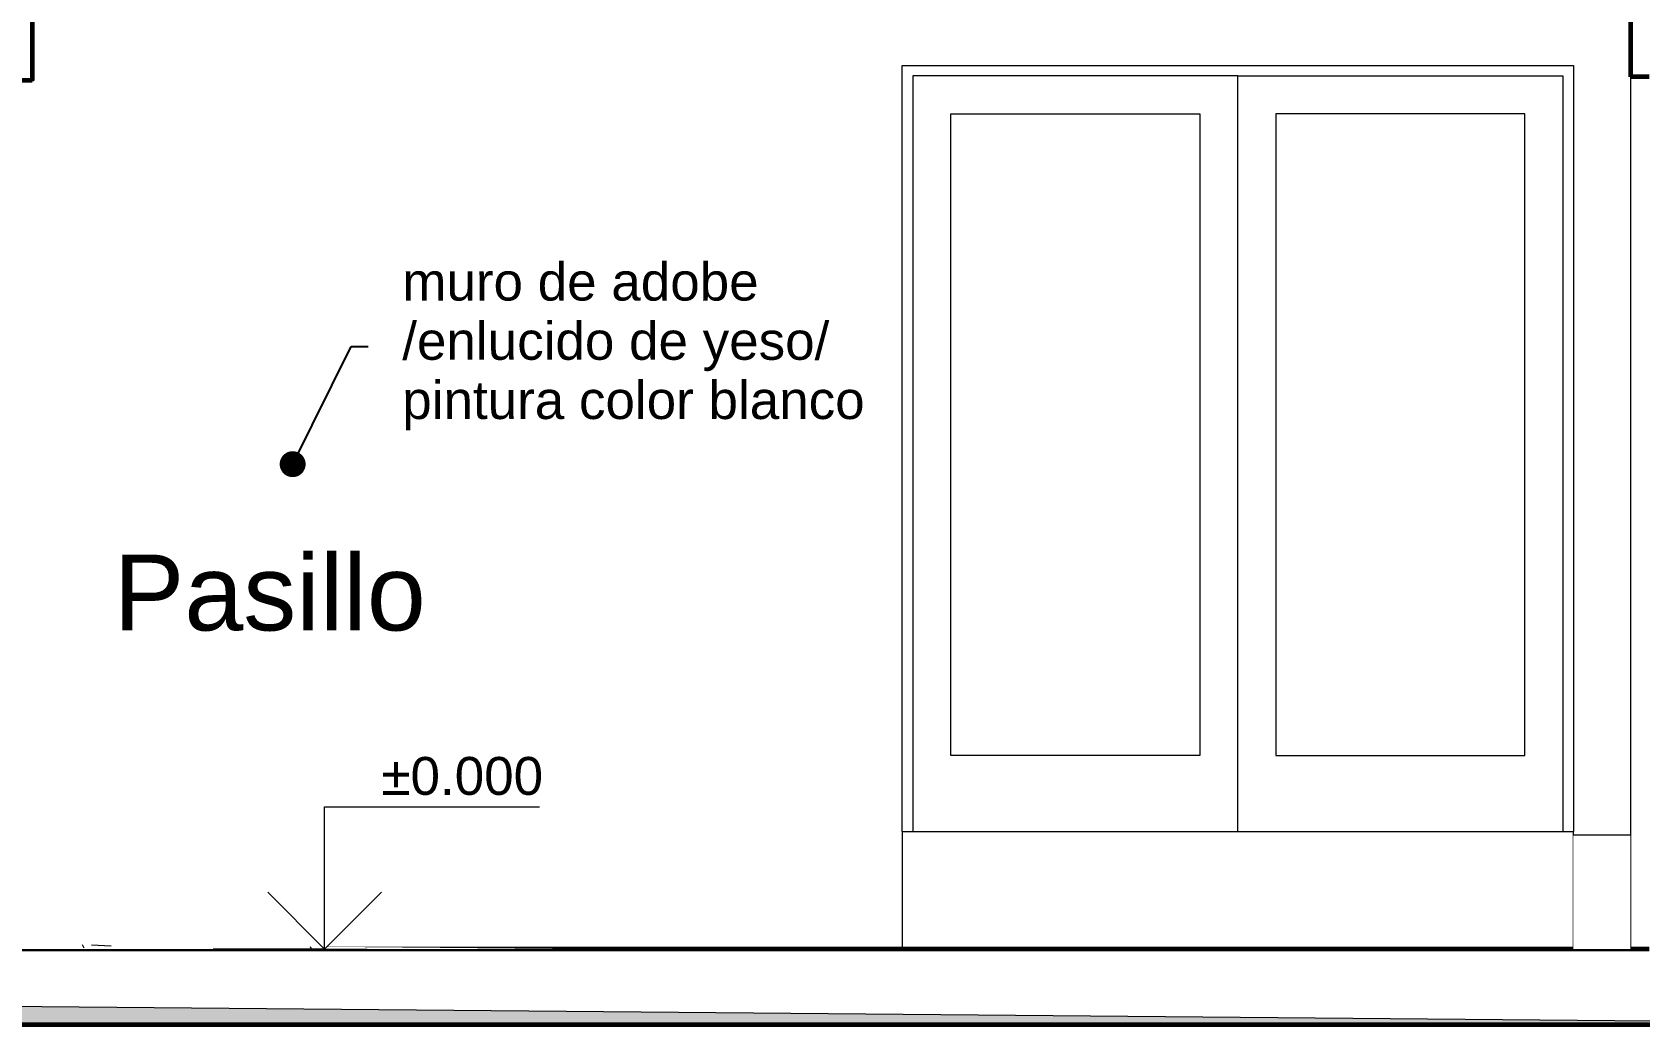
# Model space of a CAD drawing. Header units: metres. Extents: x 48 to 635, y -15 to 39.
# Drawn here: x 427.642 to 431.881, y -14.801 to -12.184 of the extents above; entities that cross this region are included whole.
import ezdxf

# ---------------------------------------------------------------- set-up
doc = ezdxf.new("R2010")
doc.units = ezdxf.units.M
doc.header["$MEASUREMENT"] = 0
doc.linetypes.add('Wipeout_Contour', pattern=[1, 0, -1])
for name, color, linetype in [('Annotation - Label', 7, 'Continuous'), ('Dimensioning - General', 7, 'Continuous'), ('Interior - Furniture', 7, 'Continuous'), ('Interior - Stair & Railing', 7, 'Continuous'), ('Site & Landscape - Terrain', 7, 'Continuous'), ('Structural - Bearing', 7, 'Continuous'), ('TOPO', 7, 'Continuous')]:
    doc.layers.add(name, color=color, linetype=linetype)
doc.styles.add('GENERATED_STYLE_1', font='')
doc.styles.get('GENERATED_STYLE_1').set_extended_font_data('Arial')
doc.dimstyles.new('GENERATED_STYLE__6', dxfattribs={"dimtxt": 0.18, "dimasz": 0.1368, "dimexe": 0.18, "dimexo": 0.0625, "dimgap": 0.09, "dimtad": 0, "dimtih": 1, "dimtoh": 1, "dimdec": 4, "dimzin": 0, "dimdsep": 46, "dimcen": 0.09, "dimadec": 0, "dimazin": 0, "dimtfac": 1, "dimtdec": 4, "dimtmove": 0, "dimatfit": 3, "dimldrblk": 'ARROWHEAD_11', "dimfxl": 1, "dimtolj": 1, "dimtzin": 0, "dimarcsym": 0})

# ---------------------------------------------------------------- blocks, each defined once
blk = doc.blocks.new('ARROWHEAD_11')
at = {"color": 0, "linetype": 'Continuous', "lineweight": 0}
blk.add_line((0, 0), (-1, 0), dxfattribs=at)
at = {"color": 0, "linetype": 'Continuous', "lineweight": 0, "const_width": 0.25, "flags": 128}
blk.add_lwpolyline([(-0.125, 0, 1), (0.125, 0, 1)], format="xyb", close=True, dxfattribs=at)

msp = doc.modelspace()

# ---------------------------------------------------------------- linework, layer by layer
at = {"layer": 'Dimensioning - General', "color": 7, "linetype": 'Continuous', "lineweight": 13}
msp.add_line((428.4132, -14.2263), (428.9801, -14.2263), dxfattribs=at)
at = {"layer": 'Interior - Furniture', "color": 104, "linetype": 'Continuous', "lineweight": 20, "true_color": 0x029e21, "flags": 128}
msp.add_lwpolyline([(431.8562, -12.3013), (431.8562, -12.3263), (431.8562, -14.6013)], dxfattribs=at)

# ---------------------------------------------------------------- texts
at = {"layer": 'Annotation - Label', "color": 5, "linetype": 'Continuous', "lineweight": 25, "insert": (428.6181, -13.0127), "char_height": 0.1, "width": 1.221047, "attachment_point": 4, "line_spacing_factor": 0.937018, "style": 'GENERATED_STYLE_1'}
msp.add_mtext('\\A1;{\\pql;\\fArial|b0|i0|c0|p34;muro de adobe /enlucido de yeso/ pintura color blanco}', dxfattribs=at)
at = {"layer": 'Annotation - Label', "color": 7, "linetype": 'Continuous', "lineweight": 13, "insert": (427.8571, -13.5613), "char_height": 0.2, "attachment_point": 1, "style": 'GENERATED_STYLE_1'}
msp.add_mtext('\\A1;{\\pql;\\fArial|b0|i0|c0|p34;Pasillo}', dxfattribs=at)
at = {"layer": 'Dimensioning - General', "color": 5, "lineweight": 25, "insert": (428.5632, -14.1963), "char_height": 0.1, "attachment_point": 7, "style": 'GENERATED_STYLE_1'}
msp.add_mtext('\\A1;{\\pql;\\fArial|b0|i0|c0|p34;±0.000}', dxfattribs=at)

# ---------------------------------------------------------------- leaders
at = {"layer": 'Annotation - Label', "color": 151, "linetype": 'Continuous', "lineweight": 20, "true_color": 0x80c2ff, "annotation_type": 0, "has_hookline": 1, "hookline_direction": 0, "text_width": 1.2036}
msp.add_leader([(428.3291, -13.3229), (428.4834, -13.0127), (428.5281, -13.0127)], dimstyle='GENERATED_STYLE__6', dxfattribs=at)

# ---------------------------------------------------------------- wipeouts: each hides what was drawn before it
at = {"color": 254, "linetype": 'Wipeout_Contour', "lineweight": 0, "ltscale": 1711.262421}
msp.add_wipeout([(427.6462, -11.8813), (427.6422, -11.8813), (427.6422, -12.3113), (427.6462, -12.3113)], dxfattribs=at).dxf.layer = 'Structural - Bearing'
at = {"color": 254, "linetype": 'Wipeout_Contour', "lineweight": 0, "ltscale": 1720.629541}
msp.add_wipeout([(429.9642, -14.2913), (429.9642, -12.3113), (429.9362, -12.3113), (429.9362, -14.2913)], dxfattribs=at).dxf.layer = 'Structural - Bearing'
at = {"color": 254, "linetype": 'Wipeout_Contour', "lineweight": 0, "ltscale": 1727.594198}
msp.add_wipeout([(431.6782, -12.3113), (431.6782, -14.2913), (431.7062, -14.2913), (431.7062, -12.3113)], dxfattribs=at).dxf.layer = 'Structural - Bearing'
at = {"color": 254, "linetype": 'Wipeout_Contour', "lineweight": 0, "ltscale": 1723.903822}
msp.add_wipeout([(430.8212, -14.0913), (430.8212, -12.3993), (430.7212, -12.3993), (430.7212, -14.0913)], dxfattribs=at).dxf.layer = 'Structural - Bearing'

# ---------------------------------------------------------------- next in the draw order: wipeouts: each hides what was drawn before it
at = {"color": 254, "linetype": 'Wipeout_Contour', "lineweight": 0, "ltscale": 1710.292055}
msp.add_wipeout([(427.1922, -10.7074), (427.1922, -12.3113), (427.6422, -12.3113), (427.6422, -10.628)], dxfattribs=at).dxf.layer = 'Structural - Bearing'
at = {"color": 254, "linetype": 'Wipeout_Contour', "lineweight": 0, "ltscale": 1728.959483}
msp.add_wipeout([(431.8562, -10.9923), (431.8562, -12.3013), (432.3062, -12.3013), (432.3062, -11.0717)], dxfattribs=at).dxf.layer = 'Structural - Bearing'
at = {"color": 254, "linetype": 'Wipeout_Contour', "lineweight": 0, "ltscale": 3448.015642}
msp.add_wipeout([(431.6782, -12.2993), (431.6782, -12.3113), (431.7062, -12.3113), (431.7062, -12.2713), (429.9362, -12.2713), (429.9362, -12.3113), (429.9642, -12.3113), (429.9642, -12.2993)], dxfattribs=at).dxf.layer = 'Structural - Bearing'
at = {"color": 254, "linetype": 'Wipeout_Contour', "lineweight": 0, "ltscale": 1720.877263}
msp.add_wipeout([(429.9642, -14.0913), (430.0642, -14.0913), (430.0642, -12.3993), (429.9642, -12.3993)], dxfattribs=at).dxf.layer = 'Structural - Bearing'
at = {"color": 254, "linetype": 'Wipeout_Contour', "lineweight": 0, "ltscale": 1727.330196}
msp.add_wipeout([(431.6782, -14.0913), (431.6782, -12.3993), (431.5782, -12.3993), (431.5782, -14.0913)], dxfattribs=at).dxf.layer = 'Structural - Bearing'

# ---------------------------------------------------------------- next in the draw order: linework, layer by layer
at = {"layer": 'Structural - Bearing', "color": 7, "linetype": 'Continuous', "lineweight": 60}
for p, q in [((431.8562, -10.9923), (431.8562, -12.3013)), ((427.6422, -11.8813), (427.6422, -12.3113)), ((427.6422, -12.3113), (427.1922, -12.3113)), ((431.9062, -12.3013), (431.8562, -12.3013))]:
    msp.add_line(p, q, dxfattribs=at)
at = {"layer": 'Structural - Bearing', "color": 251, "linetype": 'Continuous', "lineweight": 20, "true_color": 0x6a6a6a}
for p, q in [((427.6462, -11.8813), (427.6462, -12.3113)), ((429.9362, -12.2713), (431.7062, -12.2713)), ((429.9362, -14.2913), (429.9362, -12.2713)), ((431.7062, -12.2713), (431.7062, -14.2913)), ((427.6422, -12.3113), (427.6462, -12.3113))]:
    msp.add_line(p, q, dxfattribs=at)

# ---------------------------------------------------------------- next in the draw order: wipeouts: each hides what was drawn before it
at = {"color": 254, "linetype": 'Wipeout_Contour', "lineweight": 0, "ltscale": 2583.452606}
msp.add_wipeout([(429.9642, -12.2993), (429.9642, -12.3993), (430.0642, -12.3993), (430.7212, -12.3993), (430.8212, -12.3993), (430.8212, -12.2993)], dxfattribs=at).dxf.layer = 'Structural - Bearing'
at = {"color": 254, "linetype": 'Wipeout_Contour', "lineweight": 0, "ltscale": 2583.722299}
msp.add_wipeout([(429.9642, -14.2913), (430.8212, -14.2913), (430.8212, -14.0913), (430.7212, -14.0913), (430.0642, -14.0913), (429.9642, -14.0913)], dxfattribs=at).dxf.layer = 'Structural - Bearing'

# ---------------------------------------------------------------- next in the draw order: linework, layer by layer
at = {"layer": 'Structural - Bearing', "color": 30, "linetype": 'Continuous', "lineweight": 18, "true_color": 0xff6600}
for p, q in [((429.9642, -12.2993), (429.9642, -12.3993)), ((429.9642, -12.3993), (429.9642, -14.0913)), ((429.9642, -14.0913), (429.9642, -14.2913))]:
    msp.add_line(p, q, dxfattribs=at)

# ---------------------------------------------------------------- next in the draw order: wipeouts: each hides what was drawn before it
at = {"color": 254, "linetype": 'Wipeout_Contour', "lineweight": 0, "ltscale": 1722.390582}
msp.add_wipeout([(430.0642, -14.0913), (430.7212, -14.0913), (430.7212, -12.3993), (430.0642, -12.3993)], dxfattribs=at).dxf.layer = 'Structural - Bearing'
at = {"color": 254, "linetype": 'Wipeout_Contour', "lineweight": 0, "ltscale": 1724.303632}
msp.add_wipeout([(430.8212, -14.0913), (430.9212, -14.0913), (430.9212, -12.3993), (430.8212, -12.3993)], dxfattribs=at).dxf.layer = 'Structural - Bearing'

# ---------------------------------------------------------------- next in the draw order: linework, layer by layer
at = {"layer": 'Structural - Bearing', "color": 30, "linetype": 'Continuous', "lineweight": 18, "true_color": 0xff6600}
for p, q in [((430.0642, -14.0913), (430.0642, -12.3993)), ((430.0642, -12.3993), (430.7212, -12.3993)), ((430.7212, -12.3993), (430.7212, -14.0913)), ((430.7212, -14.0913), (430.0642, -14.0913))]:
    msp.add_line(p, q, dxfattribs=at)

# ---------------------------------------------------------------- next in the draw order: wipeouts: each hides what was drawn before it
at = {"color": 254, "linetype": 'Wipeout_Contour', "lineweight": 0, "ltscale": 2588.592428}
msp.add_wipeout([(431.6782, -12.2993), (430.8212, -12.2993), (430.8212, -12.3993), (430.9212, -12.3993), (431.5782, -12.3993), (431.6782, -12.3993)], dxfattribs=at).dxf.layer = 'Structural - Bearing'
at = {"color": 254, "linetype": 'Wipeout_Contour', "lineweight": 0, "ltscale": 2588.861586}
msp.add_wipeout([(431.6782, -14.2913), (431.6782, -14.0913), (431.5782, -14.0913), (430.9212, -14.0913), (430.8212, -14.0913), (430.8212, -14.2913)], dxfattribs=at).dxf.layer = 'Structural - Bearing'

# ---------------------------------------------------------------- next in the draw order: linework, layer by layer
at = {"layer": 'Structural - Bearing', "color": 30, "linetype": 'Continuous', "lineweight": 18, "true_color": 0xff6600}
for p, q in [((430.8212, -12.2993), (429.9642, -12.2993)), ((430.8212, -14.2913), (430.8212, -12.2993)), ((430.8212, -12.2993), (431.6782, -12.2993)), ((431.6782, -12.2993), (431.6782, -12.3993)), ((431.6782, -12.3993), (431.6782, -14.0913)), ((431.6782, -14.0913), (431.6782, -14.2913))]:
    msp.add_line(p, q, dxfattribs=at)

# ---------------------------------------------------------------- next in the draw order: wipeouts: each hides what was drawn before it
at = {"color": 254, "linetype": 'Wipeout_Contour', "lineweight": 0, "ltscale": 1725.816953}
msp.add_wipeout([(431.5782, -14.0913), (431.5782, -12.3993), (430.9212, -12.3993), (430.9212, -14.0913)], dxfattribs=at).dxf.layer = 'Structural - Bearing'

# ---------------------------------------------------------------- next in the draw order: linework, layer by layer
at = {"layer": 'Structural - Bearing', "color": 30, "linetype": 'Continuous', "lineweight": 18, "true_color": 0xff6600}
for p, q in [((430.9212, -12.3993), (430.9212, -14.0913)), ((431.5782, -12.3993), (430.9212, -12.3993)), ((431.5782, -14.0913), (431.5782, -12.3993)), ((430.9212, -14.0913), (431.5782, -14.0913))]:
    msp.add_line(p, q, dxfattribs=at)

# ---------------------------------------------------------------- next in the draw order: wipeouts: each hides what was drawn before it
at = {"color": 254, "linetype": 'Wipeout_Contour', "lineweight": 0, "ltscale": 1724.254869}
msp.add_wipeout([(429.9362, -14.6013), (431.7062, -14.6013), (431.7062, -14.2913), (429.9362, -14.2913)], dxfattribs=at).dxf.layer = 'Site & Landscape - Terrain'

# ---------------------------------------------------------------- next in the draw order: linework, layer by layer
at = {"layer": 'Site & Landscape - Terrain', "color": 7, "linetype": 'Continuous', "lineweight": 13}
for p, q in [((429.9362, -14.2913), (431.7062, -14.2913)), ((429.9362, -14.2913), (429.9362, -14.6013)), ((431.7062, -14.6013), (431.7062, -14.2913))]:
    msp.add_line(p, q, dxfattribs=at)

# ---------------------------------------------------------------- next in the draw order: wipeouts: each hides what was drawn before it
at = {"color": 254, "linetype": 'Wipeout_Contour', "lineweight": 0, "ltscale": 1723.150828}
msp.add_wipeout([(425.0862, -14.8013), (435.9862, -14.8013), (435.9862, -14.6013), (425.0862, -14.6013)], dxfattribs=at).dxf.layer = 'Structural - Bearing'

# ---------------------------------------------------------------- next in the draw order: linework, layer by layer
at = {"layer": 'Structural - Bearing', "color": 7, "linetype": 'Continuous', "lineweight": 60}
for p, q in [((431.8562, -14.6013), (425.0862, -14.6013)), ((431.9062, -14.6013), (431.8562, -14.6013)), ((435.9862, -14.8013), (425.0862, -14.8013))]:
    msp.add_line(p, q, dxfattribs=at)

# ---------------------------------------------------------------- next in the draw order: wipeouts: each hides what was drawn before it
at = {"color": 254, "linetype": 'Wipeout_Contour', "lineweight": 0, "ltscale": 1728.093245}
msp.add_wipeout([(431.7062, -14.3013), (431.7062, -14.6013), (431.8562, -14.6013), (431.8562, -14.3013)], dxfattribs=at).dxf.layer = 'Interior - Stair & Railing'
at = {"color": 254, "linetype": 'Wipeout_Contour', "lineweight": 0, "ltscale": 1280.505031}
msp.add_wipeout([(425.0862, -14.5659), (425.0862, -14.6013), (429.0661, -14.6013)], dxfattribs=at).dxf.layer = 'TOPO'

# ---------------------------------------------------------------- next in the draw order: hatches: boundary and pattern name
at = {"layer": 'TOPO', "linetype": 'Continuous', "lineweight": 0, "true_color": 0x353329}
msp.add_hatch(color=250, dxfattribs=at).paths.add_polyline_path([(432.7595, -14.8013), (432.6058, -14.7971), (424.408, -14.7243), (421.8304, -14.6712), (421.2192, -14.6392), (420.5418, -14.6663), (420.3957, -14.668), (419.288, -14.4842), (419.288, -14.8013)])

# ---------------------------------------------------------------- next in the draw order: linework, layer by layer
at = {"layer": 'Dimensioning - General', "color": 7, "linetype": 'Continuous', "lineweight": 13}
for p, q in [((428.4132, -14.6013), (428.4132, -14.2263)), ((428.4132, -14.6013), (428.2632, -14.4513)), ((428.5632, -14.4513), (428.4132, -14.6013))]:
    msp.add_line(p, q, dxfattribs=at)
at = {"layer": 'Dimensioning - General', "color": 151, "linetype": 'Continuous', "lineweight": 20, "true_color": 0x80c2ff}
for q in [(428.1197, -14.6013), (428.5257, -14.6013)]:
    msp.add_line((428.4132, -14.6013), q, dxfattribs=at)
at = {"layer": 'Interior - Stair & Railing', "color": 171, "linetype": 'Continuous', "lineweight": 13}
msp.add_line((431.8562, -14.3013), (431.7062, -14.3013), dxfattribs=at)
at = {"layer": 'TOPO', "color": 54, "linetype": 'Continuous', "lineweight": 13}
for p, q in [((427.7738, -14.5898), (427.7785, -14.598)), ((427.7989, -14.59), (427.8505, -14.5933)), ((428.375, -14.5951), (428.3772, -14.5991))]:
    msp.add_line(p, q, dxfattribs=at)
at = {"layer": 'TOPO', "color": 55, "linetype": 'Continuous', "lineweight": 13, "true_color": 0xa2a233, "flags": 128}
msp.add_lwpolyline([(419.288, -14.4842), (420.3957, -14.668), (420.5418, -14.6663), (421.2192, -14.6392), (421.8304, -14.6712), (424.408, -14.7243), (432.6058, -14.7971), (432.7595, -14.8013)], dxfattribs=at)

doc.saveas('drawing.dxf')
